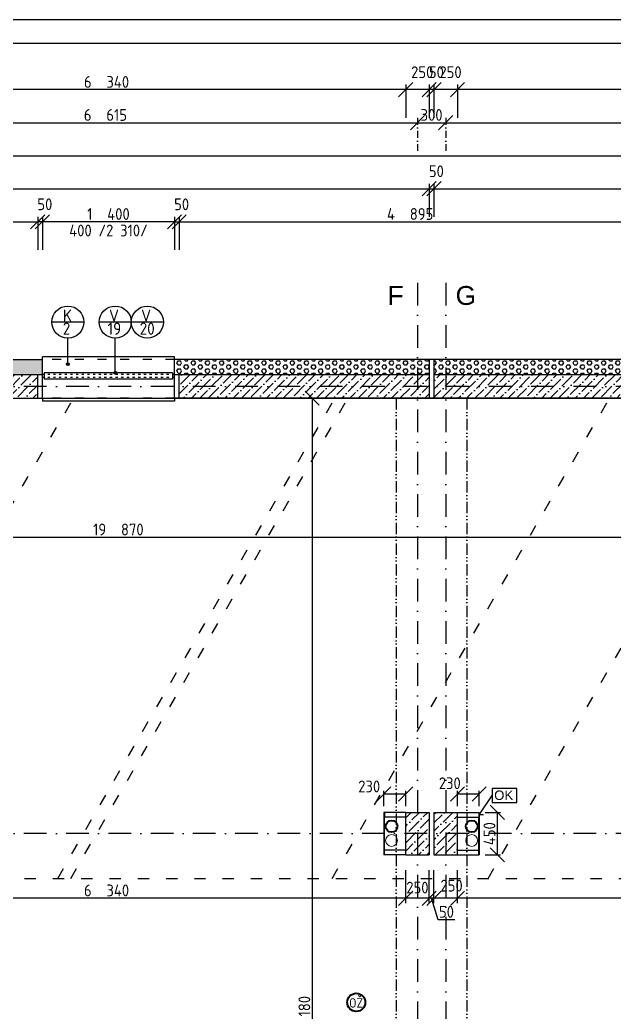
# Model space of a CAD drawing. Extents: x 4511820 to 5180432, y -1526536 to -944957.
# Drawn here: x 5118423 to 5124722, y -1379315 to -1368798 of the extents above; entities that cross this region are included whole.
import ezdxf

# ---------------------------------------------------------------- set-up
doc = ezdxf.new("R2010")
doc.units = 0
doc.header["$MEASUREMENT"] = 0
for name, pattern in [('ACAD_ISO03W100', [30, 12, -18]), ('ACAD_ISO12W100', [22, 12, -3, 0.5, -3, 0.5, -3]), ('BODKOCIARKOVANA_3', [5.6, 3, -1.3, 0, -1.3])]:
    doc.linetypes.add(name, pattern=pattern)
doc.layers.get('0').update_dxf_attribs({"linetype": 'CONTINUOUS'})
doc.layers.get('Defpoints').update_dxf_attribs({"color": 61, "linetype": 'CONTINUOUS'})
for name, color, linetype in [('KÓTY', 4, 'CONTINUOUS'), ('MÚRY', 1, 'CONTINUOUS'), ('OKNÁ', 143, 'CONTINUOUS'), ('osi', 253, 'CONTINUOUS'), ('Plochy', 41, 'CONTINUOUS'), ('POZEMOK', 7, 'CONTINUOUS'), ('TENKÁ', 7, 'CONTINUOUS'), ('ŠRAFY', 82, 'CONTINUOUS')]:
    doc.layers.add(name, color=color, linetype=linetype)
doc.layers.add('zz-kanal-daždová', color=136, linetype='CONTINUOUS', lineweight=40)
doc.layers.add('zz-kanal-splaskova', color=37, linetype='CONTINUOUS', lineweight=18)
doc.styles.add('ARIAL', font='arial.ttf')
doc.styles.add('styl1', font='arial.ttf')
doc.styles.add('STYLE1', font='isocp.shx')
doc.dimstyles.new('STANDARD-50', dxfattribs={"dimtxt": 125, "dimasz": 150, "dimexe": 10, "dimexo": 200, "dimgap": 20, "dimtad": 1, "dimdsep": 46, "dimlunit": 6, "dimtxsty": 'STYLE1', "dimblk1": 'OBLIQUE', "dimblk2": 'OBLIQUE', "dimsah": 1, "dimcen": 2.5, "dimse1": 1, "dimse2": 1, "dimadec": 0, "dimazin": 0, "dimtfac": 1, "dimtmove": 1, "dimatfit": 3, "dimldrblk": 'OBLIQUE', "dimfxl": 1, "dimtolj": 1, "dimtzin": 0, "dimarcsym": 0})
pattern_1 = [(45, (584112, 0), (33.1456304, 121.533978), [156.25, -31.25, 0, -31.25])]
pattern_2 = [(0, (9e-09, -175781), (0, 43.3012702), [25, -50]), (120, (9e-09, -175781), (-37.5, -21.6506351), [25, -50]), (60, (25, -175781), (-37.5, 21.6506351), [25, -50])]

# ---------------------------------------------------------------- blocks, each defined once
blk = doc.blocks.new('_OBLIQUE')
at = {"color": 0, "linetype": 'ByBlock'}
blk.add_line((-0.5, -0.5), (0.5, 0.5), dxfattribs=at)
blk = doc.blocks.new('*D13288')
at = {"layer": 'Defpoints', "color": 0}
for p in [(5156282, -1370238), (5095932, -1372208), (5156282, -1372208)]:
    blk.add_point(p, dxfattribs=at)
at = {"layer": 'KÓTY', "color": 0, "lineweight": -2}
blk.add_line((5095932, -1370238), (5156282, -1370238), dxfattribs=at)
at = {"layer": 'KÓTY', "color": 0, "linetype": 'ByBlock', "lineweight": -2, "xscale": 150, "yscale": 150, "zscale": 150, "rotation": 180}
blk.add_blockref('_OBLIQUE', (5095932, -1370238), dxfattribs=at)
at = {"layer": 'KÓTY', "color": 0, "linetype": 'ByBlock', "lineweight": -2, "xscale": 150, "yscale": 150, "zscale": 150}
blk.add_blockref('_OBLIQUE', (5156282, -1370238), dxfattribs=at)
at = {"layer": 'KÓTY', "color": 0, "insert": (5126107, -1370156), "char_height": 125, "attachment_point": 5, "style": 'STYLE1'}
blk.add_mtext('\\A1;60ﾠ350', dxfattribs=at)
blk = doc.blocks.new('*D13293')
at = {"layer": 'Defpoints', "color": 0}
for p in [(5122637, -1369888), (5116022, -1372208), (5122637, -1372208)]:
    blk.add_point(p, dxfattribs=at)
at = {"layer": 'KÓTY', "color": 0, "lineweight": -2}
blk.add_line((5116022, -1369888), (5122637, -1369888), dxfattribs=at)
at = {"layer": 'KÓTY', "color": 0, "linetype": 'ByBlock', "lineweight": -2, "xscale": 150, "yscale": 150, "zscale": 150, "rotation": 180}
blk.add_blockref('_OBLIQUE', (5116022, -1369888), dxfattribs=at)
at = {"layer": 'KÓTY', "color": 0, "linetype": 'ByBlock', "lineweight": -2, "xscale": 150, "yscale": 150, "zscale": 150}
blk.add_blockref('_OBLIQUE', (5122637, -1369888), dxfattribs=at)
at = {"layer": 'KÓTY', "color": 0, "insert": (5119330, -1369806), "char_height": 125, "attachment_point": 5, "style": 'STYLE1'}
blk.add_mtext('\\A1;6ﾠ615', dxfattribs=at)
blk = doc.blocks.new('*D13294')
at = {"layer": 'Defpoints', "color": 0}
for p in [(5122937, -1369888), (5122637, -1372208), (5122937, -1372208)]:
    blk.add_point(p, dxfattribs=at)
at = {"layer": 'KÓTY', "color": 0, "lineweight": -2}
blk.add_line((5122637, -1369888), (5122937, -1369888), dxfattribs=at)
at = {"layer": 'KÓTY', "color": 0, "linetype": 'ByBlock', "lineweight": -2, "xscale": 150, "yscale": 150, "zscale": 150, "rotation": 180}
blk.add_blockref('_OBLIQUE', (5122637, -1369888), dxfattribs=at)
at = {"layer": 'KÓTY', "color": 0, "linetype": 'ByBlock', "lineweight": -2, "xscale": 150, "yscale": 150, "zscale": 150}
blk.add_blockref('_OBLIQUE', (5122937, -1369888), dxfattribs=at)
at = {"layer": 'KÓTY', "color": 0, "insert": (5122787, -1369806), "char_height": 125, "attachment_point": 5, "style": 'STYLE1'}
blk.add_mtext('\\A1;300', dxfattribs=at)
blk = doc.blocks.new('*D13295')
at = {"layer": 'Defpoints', "color": 0}
for p in [(5129552, -1369888), (5122937, -1372208), (5129552, -1372333)]:
    blk.add_point(p, dxfattribs=at)
at = {"layer": 'KÓTY', "color": 0, "lineweight": -2}
blk.add_line((5122937, -1369888), (5129552, -1369888), dxfattribs=at)
at = {"layer": 'KÓTY', "color": 0, "linetype": 'ByBlock', "lineweight": -2, "xscale": 150, "yscale": 150, "zscale": 150, "rotation": 180}
blk.add_blockref('_OBLIQUE', (5122937, -1369888), dxfattribs=at)
at = {"layer": 'KÓTY', "color": 0, "linetype": 'ByBlock', "lineweight": -2, "xscale": 150, "yscale": 150, "zscale": 150}
blk.add_blockref('_OBLIQUE', (5129552, -1369888), dxfattribs=at)
at = {"layer": 'KÓTY', "color": 0, "insert": (5126245, -1369806), "char_height": 125, "attachment_point": 5, "style": 'STYLE1'}
blk.add_mtext('\\A1;6ﾠ615', dxfattribs=at)
blk = doc.blocks.new('*D13303')
at = {"layer": 'Defpoints', "color": 0}
for p in [(5156282, -1370588), (5122812, -1372048), (5156282, -1372208)]:
    blk.add_point(p, dxfattribs=at)
at = {"layer": 'KÓTY', "color": 0, "lineweight": -2}
blk.add_line((5122812, -1370588), (5156282, -1370588), dxfattribs=at)
at = {"layer": 'KÓTY', "color": 0, "linetype": 'ByBlock', "lineweight": -2, "xscale": 150, "yscale": 150, "zscale": 150, "rotation": 180}
blk.add_blockref('_OBLIQUE', (5122812, -1370588), dxfattribs=at)
at = {"layer": 'KÓTY', "color": 0, "linetype": 'ByBlock', "lineweight": -2, "xscale": 150, "yscale": 150, "zscale": 150}
blk.add_blockref('_OBLIQUE', (5156282, -1370588), dxfattribs=at)
at = {"layer": 'KÓTY', "color": 0, "insert": (5139547, -1370506), "char_height": 125, "attachment_point": 5, "style": 'STYLE1'}
blk.add_mtext('\\A1;33ﾠ470', dxfattribs=at)
blk = doc.blocks.new('*D13304')
at = {"layer": 'Defpoints', "color": 0}
for p in [(5122812, -1370588), (5122762, -1372048), (5122812, -1372048)]:
    blk.add_point(p, dxfattribs=at)
at = {"layer": 'KÓTY', "color": 0, "lineweight": -2}
blk.add_line((5122762, -1370588), (5122812, -1370588), dxfattribs=at)
at = {"layer": 'KÓTY', "color": 0, "linetype": 'ByBlock', "lineweight": -2, "xscale": 150, "yscale": 150, "zscale": 150, "rotation": 180}
blk.add_blockref('_OBLIQUE', (5122762, -1370588), dxfattribs=at)
at = {"layer": 'KÓTY', "color": 0, "linetype": 'ByBlock', "lineweight": -2, "xscale": 150, "yscale": 150, "zscale": 150}
blk.add_blockref('_OBLIQUE', (5122812, -1370588), dxfattribs=at)
at = {"layer": 'KÓTY', "color": 0, "insert": (5122838, -1370403), "char_height": 125, "attachment_point": 5, "style": 'STYLE1'}
blk.add_mtext('\\A1;50', dxfattribs=at)
blk = doc.blocks.new('*D13314')
at = {"layer": 'Defpoints', "color": 0}
for p in [(5123062, -1369538), (5123062, -1372588), (5129402, -1372588)]:
    blk.add_point(p, dxfattribs=at)
at = {"layer": 'KÓTY', "color": 0, "lineweight": -2}
blk.add_line((5129402, -1369538), (5123062, -1369538), dxfattribs=at)
at = {"layer": 'KÓTY', "color": 0, "linetype": 'ByBlock', "lineweight": -2, "xscale": 150, "yscale": 150, "zscale": 150, "rotation": 180}
blk.add_blockref('_OBLIQUE', (5123062, -1369538), dxfattribs=at)
at = {"layer": 'KÓTY', "color": 0, "linetype": 'ByBlock', "lineweight": -2, "xscale": 150, "yscale": 150, "zscale": 150}
blk.add_blockref('_OBLIQUE', (5129402, -1369538), dxfattribs=at)
at = {"layer": 'KÓTY', "color": 0, "insert": (5126232, -1369456), "char_height": 125, "attachment_point": 5, "style": 'STYLE1'}
blk.add_mtext('\\A1;6ﾠ340', dxfattribs=at)
blk = doc.blocks.new('*D13315')
at = {"layer": 'Defpoints', "color": 0}
for p in [(5122812, -1369538), (5122812, -1372588), (5123062, -1372588)]:
    blk.add_point(p, dxfattribs=at)
at = {"layer": 'KÓTY', "color": 0, "lineweight": -2}
blk.add_line((5123062, -1369538), (5122812, -1369538), dxfattribs=at)
at = {"layer": 'KÓTY', "color": 0, "linetype": 'ByBlock', "lineweight": -2, "xscale": 150, "yscale": 150, "zscale": 150, "rotation": 180}
blk.add_blockref('_OBLIQUE', (5122812, -1369538), dxfattribs=at)
at = {"layer": 'KÓTY', "color": 0, "linetype": 'ByBlock', "lineweight": -2, "xscale": 150, "yscale": 150, "zscale": 150}
blk.add_blockref('_OBLIQUE', (5123062, -1369538), dxfattribs=at)
at = {"layer": 'KÓTY', "color": 0, "insert": (5122988, -1369353), "char_height": 125, "attachment_point": 5, "style": 'STYLE1'}
blk.add_mtext('\\A1;250', dxfattribs=at)
blk = doc.blocks.new('*D13316')
at = {"layer": 'Defpoints', "color": 0}
for p in [(5122762, -1369538), (5122762, -1372588), (5122812, -1372588)]:
    blk.add_point(p, dxfattribs=at)
at = {"layer": 'KÓTY', "color": 0, "lineweight": -2}
blk.add_line((5122812, -1369538), (5122762, -1369538), dxfattribs=at)
at = {"layer": 'KÓTY', "color": 0, "linetype": 'ByBlock', "lineweight": -2, "xscale": 150, "yscale": 150, "zscale": 150, "rotation": 180}
blk.add_blockref('_OBLIQUE', (5122762, -1369538), dxfattribs=at)
at = {"layer": 'KÓTY', "color": 0, "linetype": 'ByBlock', "lineweight": -2, "xscale": 150, "yscale": 150, "zscale": 150}
blk.add_blockref('_OBLIQUE', (5122812, -1369538), dxfattribs=at)
at = {"layer": 'KÓTY', "color": 0, "insert": (5122838, -1369353), "char_height": 125, "attachment_point": 5, "style": 'STYLE1'}
blk.add_mtext('\\A1;50', dxfattribs=at)
blk = doc.blocks.new('*D13317')
at = {"layer": 'Defpoints', "color": 0}
for p in [(5122512, -1369538), (5122512, -1372588), (5122762, -1372588)]:
    blk.add_point(p, dxfattribs=at)
at = {"layer": 'KÓTY', "color": 0, "lineweight": -2}
blk.add_line((5122762, -1369538), (5122512, -1369538), dxfattribs=at)
at = {"layer": 'KÓTY', "color": 0, "linetype": 'ByBlock', "lineweight": -2, "xscale": 150, "yscale": 150, "zscale": 150, "rotation": 180}
blk.add_blockref('_OBLIQUE', (5122512, -1369538), dxfattribs=at)
at = {"layer": 'KÓTY', "color": 0, "linetype": 'ByBlock', "lineweight": -2, "xscale": 150, "yscale": 150, "zscale": 150}
blk.add_blockref('_OBLIQUE', (5122762, -1369538), dxfattribs=at)
at = {"layer": 'KÓTY', "color": 0, "insert": (5122688, -1369353), "char_height": 125, "attachment_point": 5, "style": 'STYLE1'}
blk.add_mtext('\\A1;250', dxfattribs=at)
blk = doc.blocks.new('*D13318')
at = {"layer": 'Defpoints', "color": 0}
for p in [(5116172, -1369538), (5116172, -1372588), (5122512, -1372588)]:
    blk.add_point(p, dxfattribs=at)
at = {"layer": 'KÓTY', "color": 0, "lineweight": -2}
blk.add_line((5122512, -1369538), (5116172, -1369538), dxfattribs=at)
at = {"layer": 'KÓTY', "color": 0, "linetype": 'ByBlock', "lineweight": -2, "xscale": 150, "yscale": 150, "zscale": 150, "rotation": 180}
blk.add_blockref('_OBLIQUE', (5116172, -1369538), dxfattribs=at)
at = {"layer": 'KÓTY', "color": 0, "linetype": 'ByBlock', "lineweight": -2, "xscale": 150, "yscale": 150, "zscale": 150}
blk.add_blockref('_OBLIQUE', (5122512, -1369538), dxfattribs=at)
at = {"layer": 'KÓTY', "color": 0, "insert": (5119342, -1369456), "char_height": 125, "attachment_point": 5, "style": 'STYLE1'}
blk.add_mtext('\\A1;6ﾠ340', dxfattribs=at)
blk = doc.blocks.new('*D13338')
at = {"layer": 'Defpoints', "color": 0}
for p in [(5118662, -1370938), (5118662, -1372558), (5120062, -1372558)]:
    blk.add_point(p, dxfattribs=at)
at = {"layer": 'KÓTY', "color": 0, "lineweight": -2}
blk.add_line((5120062, -1370938), (5118662, -1370938), dxfattribs=at)
at = {"layer": 'KÓTY', "color": 0, "linetype": 'ByBlock', "lineweight": -2, "xscale": 150, "yscale": 150, "zscale": 150, "rotation": 180}
blk.add_blockref('_OBLIQUE', (5118662, -1370938), dxfattribs=at)
at = {"layer": 'KÓTY', "color": 0, "linetype": 'ByBlock', "lineweight": -2, "xscale": 150, "yscale": 150, "zscale": 150}
blk.add_blockref('_OBLIQUE', (5120062, -1370938), dxfattribs=at)
at = {"layer": 'KÓTY', "color": 0, "insert": (5119362, -1370856), "char_height": 125, "attachment_point": 5, "style": 'STYLE1'}
blk.add_mtext('\\A1;1ﾠ400', dxfattribs=at)
blk = doc.blocks.new('*D13339')
at = {"layer": 'Defpoints', "color": 0}
for p in [(5120112, -1370938), (5120062, -1372558), (5120112, -1372558)]:
    blk.add_point(p, dxfattribs=at)
at = {"layer": 'KÓTY', "color": 0, "lineweight": -2}
blk.add_line((5120062, -1370938), (5120112, -1370938), dxfattribs=at)
at = {"layer": 'KÓTY', "color": 0, "linetype": 'ByBlock', "lineweight": -2, "xscale": 150, "yscale": 150, "zscale": 150, "rotation": 180}
blk.add_blockref('_OBLIQUE', (5120062, -1370938), dxfattribs=at)
at = {"layer": 'KÓTY', "color": 0, "linetype": 'ByBlock', "lineweight": -2, "xscale": 150, "yscale": 150, "zscale": 150}
blk.add_blockref('_OBLIQUE', (5120112, -1370938), dxfattribs=at)
at = {"layer": 'KÓTY', "color": 0, "insert": (5120138, -1370753), "char_height": 125, "attachment_point": 5, "style": 'STYLE1'}
blk.add_mtext('\\A1;50', dxfattribs=at)
blk = doc.blocks.new('*D13340')
at = {"layer": 'Defpoints', "color": 0}
for p in [(5118612, -1370938), (5118612, -1372558), (5118662, -1372558)]:
    blk.add_point(p, dxfattribs=at)
at = {"layer": 'KÓTY', "color": 0, "lineweight": -2}
blk.add_line((5118662, -1370938), (5118612, -1370938), dxfattribs=at)
at = {"layer": 'KÓTY', "color": 0, "linetype": 'ByBlock', "lineweight": -2, "xscale": 150, "yscale": 150, "zscale": 150, "rotation": 180}
blk.add_blockref('_OBLIQUE', (5118612, -1370938), dxfattribs=at)
at = {"layer": 'KÓTY', "color": 0, "linetype": 'ByBlock', "lineweight": -2, "xscale": 150, "yscale": 150, "zscale": 150}
blk.add_blockref('_OBLIQUE', (5118662, -1370938), dxfattribs=at)
at = {"layer": 'KÓTY', "color": 0, "insert": (5118688, -1370753), "char_height": 125, "attachment_point": 5, "style": 'STYLE1'}
blk.add_mtext('\\A1;50', dxfattribs=at)
blk = doc.blocks.new('*D13351')
at = {"layer": 'Defpoints', "color": 0}
for p in [(5125007, -1370938), (5120112, -1372558), (5125007, -1372558)]:
    blk.add_point(p, dxfattribs=at)
at = {"layer": 'KÓTY', "color": 0, "lineweight": -2}
blk.add_line((5120112, -1370938), (5125007, -1370938), dxfattribs=at)
at = {"layer": 'KÓTY', "color": 0, "linetype": 'ByBlock', "lineweight": -2, "xscale": 150, "yscale": 150, "zscale": 150, "rotation": 180}
blk.add_blockref('_OBLIQUE', (5120112, -1370938), dxfattribs=at)
at = {"layer": 'KÓTY', "color": 0, "linetype": 'ByBlock', "lineweight": -2, "xscale": 150, "yscale": 150, "zscale": 150}
blk.add_blockref('_OBLIQUE', (5125007, -1370938), dxfattribs=at)
at = {"layer": 'KÓTY', "color": 0, "insert": (5122560, -1370856), "char_height": 125, "attachment_point": 5, "style": 'STYLE1'}
blk.add_mtext('\\A1;4ﾠ895', dxfattribs=at)
blk = doc.blocks.new('*D13352')
at = {"layer": 'Defpoints', "color": 0}
for p in [(5118612, -1370938), (5113612, -1372558), (5118612, -1372558)]:
    blk.add_point(p, dxfattribs=at)
at = {"layer": 'KÓTY', "color": 0, "lineweight": -2}
blk.add_line((5113612, -1370938), (5118612, -1370938), dxfattribs=at)
at = {"layer": 'KÓTY', "color": 0, "linetype": 'ByBlock', "lineweight": -2, "xscale": 150, "yscale": 150, "zscale": 150, "rotation": 180}
blk.add_blockref('_OBLIQUE', (5113612, -1370938), dxfattribs=at)
at = {"layer": 'KÓTY', "color": 0, "linetype": 'ByBlock', "lineweight": -2, "xscale": 150, "yscale": 150, "zscale": 150}
blk.add_blockref('_OBLIQUE', (5118612, -1370938), dxfattribs=at)
at = {"layer": 'KÓTY', "color": 0, "insert": (5116112, -1370856), "char_height": 125, "attachment_point": 5, "style": 'STYLE1'}
blk.add_mtext('\\A1;5ﾠ000', dxfattribs=at)
blk = doc.blocks.new('*D13361')
at = {"layer": 'Defpoints', "color": 0}
for p in [(5122762, -1370588), (5122762, -1372398), (5095932, -1372558)]:
    blk.add_point(p, dxfattribs=at)
at = {"layer": 'KÓTY', "color": 0, "lineweight": -2}
blk.add_line((5095932, -1370588), (5122762, -1370588), dxfattribs=at)
at = {"layer": 'KÓTY', "color": 0, "linetype": 'ByBlock', "lineweight": -2, "xscale": 150, "yscale": 150, "zscale": 150, "rotation": 180}
blk.add_blockref('_OBLIQUE', (5095932, -1370588), dxfattribs=at)
at = {"layer": 'KÓTY', "color": 0, "linetype": 'ByBlock', "lineweight": -2, "xscale": 150, "yscale": 150, "zscale": 150}
blk.add_blockref('_OBLIQUE', (5122762, -1370588), dxfattribs=at)
at = {"layer": 'KÓTY', "color": 0, "insert": (5109347, -1370506), "char_height": 125, "attachment_point": 5, "style": 'STYLE1'}
blk.add_mtext('\\A1;26ﾠ830', dxfattribs=at)
blk = doc.blocks.new('*D21359')
at = {"layer": 'Defpoints', "color": 0}
for p in [(5123062, -1377648), (5129402, -1377648), (5123062, -1378108)]:
    blk.add_point(p, dxfattribs=at)
at = {"layer": 'KÓTY', "color": 0, "lineweight": -2}
blk.add_line((5129402, -1378108), (5123062, -1378108), dxfattribs=at)
at = {"layer": 'KÓTY', "color": 0, "linetype": 'ByBlock', "lineweight": -2, "xscale": 150, "yscale": 150, "zscale": 150, "rotation": 180}
blk.add_blockref('_OBLIQUE', (5123062, -1378108), dxfattribs=at)
at = {"layer": 'KÓTY', "color": 0, "linetype": 'ByBlock', "lineweight": -2, "xscale": 150, "yscale": 150, "zscale": 150}
blk.add_blockref('_OBLIQUE', (5129402, -1378108), dxfattribs=at)
at = {"layer": 'KÓTY', "color": 0, "insert": (5126232, -1378025), "char_height": 125, "attachment_point": 5, "style": 'STYLE1'}
blk.add_mtext('\\A1;6ﾠ340', dxfattribs=at)
blk = doc.blocks.new('*D21360')
at = {"layer": 'Defpoints', "color": 0}
for p in [(5122812, -1377648), (5123062, -1377648), (5122812, -1378108)]:
    blk.add_point(p, dxfattribs=at)
at = {"layer": 'KÓTY', "color": 0, "lineweight": -2}
blk.add_line((5123062, -1378108), (5122812, -1378108), dxfattribs=at)
at = {"layer": 'KÓTY', "color": 0, "linetype": 'ByBlock', "lineweight": -2, "xscale": 150, "yscale": 150, "zscale": 150, "rotation": 180}
blk.add_blockref('_OBLIQUE', (5122812, -1378108), dxfattribs=at)
at = {"layer": 'KÓTY', "color": 0, "linetype": 'ByBlock', "lineweight": -2, "xscale": 150, "yscale": 150, "zscale": 150}
blk.add_blockref('_OBLIQUE', (5123062, -1378108), dxfattribs=at)
at = {"layer": 'KÓTY', "color": 0, "insert": (5122999, -1377974), "char_height": 125, "attachment_point": 5, "style": 'STYLE1'}
blk.add_mtext('\\A1;250', dxfattribs=at)
blk = doc.blocks.new('*D21361')
at = {"layer": 'Defpoints', "color": 0}
for p in [(5122762, -1377648), (5122812, -1377648), (5122762, -1378108)]:
    blk.add_point(p, dxfattribs=at)
at = {"layer": 'KÓTY', "color": 0, "lineweight": -2}
for p, q in [((5122812, -1378108), (5122762, -1378108)), ((5122856, -1378335), (5122787, -1378108)), ((5123033, -1378335), (5122856, -1378335))]:
    blk.add_line(p, q, dxfattribs=at)
at = {"layer": 'KÓTY', "color": 0, "linetype": 'ByBlock', "lineweight": -2, "xscale": 150, "yscale": 150, "zscale": 150, "rotation": 180}
blk.add_blockref('_OBLIQUE', (5122762, -1378108), dxfattribs=at)
at = {"layer": 'KÓTY', "color": 0, "linetype": 'ByBlock', "lineweight": -2, "xscale": 150, "yscale": 150, "zscale": 150}
blk.add_blockref('_OBLIQUE', (5122812, -1378108), dxfattribs=at)
at = {"layer": 'KÓTY', "color": 0, "insert": (5122945, -1378252), "char_height": 125, "attachment_point": 5, "style": 'STYLE1'}
blk.add_mtext('\\A1;50', dxfattribs=at)
blk = doc.blocks.new('*D21362')
at = {"layer": 'Defpoints', "color": 0}
for p in [(5122512, -1377648), (5122762, -1377648), (5122512, -1378108)]:
    blk.add_point(p, dxfattribs=at)
at = {"layer": 'KÓTY', "color": 0, "lineweight": -2}
blk.add_line((5122762, -1378108), (5122512, -1378108), dxfattribs=at)
at = {"layer": 'KÓTY', "color": 0, "linetype": 'ByBlock', "lineweight": -2, "xscale": 150, "yscale": 150, "zscale": 150, "rotation": 180}
blk.add_blockref('_OBLIQUE', (5122512, -1378108), dxfattribs=at)
at = {"layer": 'KÓTY', "color": 0, "linetype": 'ByBlock', "lineweight": -2, "xscale": 150, "yscale": 150, "zscale": 150}
blk.add_blockref('_OBLIQUE', (5122762, -1378108), dxfattribs=at)
at = {"layer": 'KÓTY', "color": 0, "insert": (5122637, -1377995), "char_height": 125, "attachment_point": 5, "style": 'STYLE1'}
blk.add_mtext('\\A1;250', dxfattribs=at)
blk = doc.blocks.new('*D21363')
at = {"layer": 'Defpoints', "color": 0}
for p in [(5116172, -1377648), (5122512, -1377648), (5116172, -1378108)]:
    blk.add_point(p, dxfattribs=at)
at = {"layer": 'KÓTY', "color": 0, "lineweight": -2}
blk.add_line((5122512, -1378108), (5116172, -1378108), dxfattribs=at)
at = {"layer": 'KÓTY', "color": 0, "linetype": 'ByBlock', "lineweight": -2, "xscale": 150, "yscale": 150, "zscale": 150, "rotation": 180}
blk.add_blockref('_OBLIQUE', (5116172, -1378108), dxfattribs=at)
at = {"layer": 'KÓTY', "color": 0, "linetype": 'ByBlock', "lineweight": -2, "xscale": 150, "yscale": 150, "zscale": 150}
blk.add_blockref('_OBLIQUE', (5122512, -1378108), dxfattribs=at)
at = {"layer": 'KÓTY', "color": 0, "insert": (5119342, -1378025), "char_height": 125, "attachment_point": 5, "style": 'STYLE1'}
blk.add_mtext('\\A1;6ﾠ340', dxfattribs=at)
blk = doc.blocks.new('*D21421')
at = {"layer": 'Defpoints', "color": 0}
for p in [(5109532, -1374283), (5109532, -1374283), (5129402, -1374283)]:
    blk.add_point(p, dxfattribs=at)
at = {"layer": 'KÓTY', "color": 0, "lineweight": -2}
blk.add_line((5129402, -1374283), (5109532, -1374283), dxfattribs=at)
at = {"layer": 'KÓTY', "color": 0, "linetype": 'ByBlock', "lineweight": -2, "xscale": 150, "yscale": 150, "zscale": 150, "rotation": 180}
blk.add_blockref('_OBLIQUE', (5109532, -1374283), dxfattribs=at)
at = {"layer": 'KÓTY', "color": 0, "linetype": 'ByBlock', "lineweight": -2, "xscale": 150, "yscale": 150, "zscale": 150}
blk.add_blockref('_OBLIQUE', (5129402, -1374283), dxfattribs=at)
at = {"layer": 'KÓTY', "color": 0, "insert": (5119467, -1374200), "char_height": 125, "attachment_point": 5, "style": 'STYLE1'}
blk.add_mtext('\\A1;19ﾠ870', dxfattribs=at)
blk = doc.blocks.new('*D33759')
at = {"layer": 'Defpoints', "color": 0}
for p in [(5122412, -1372808), (5121522, -1385988), (5122412, -1385988)]:
    blk.add_point(p, dxfattribs=at)
at = {"layer": 'KÓTY', "color": 0, "lineweight": -2}
blk.add_line((5121522, -1372808), (5121522, -1385988), dxfattribs=at)
at = {"layer": 'KÓTY', "color": 0, "linetype": 'ByBlock', "lineweight": -2, "xscale": 150, "yscale": 150, "zscale": 150}
for p, rotation in [((5121522, -1372808), 90), ((5121522, -1385988), 270)]:
    blk.add_blockref('_OBLIQUE', p, dxfattribs=dict(at, rotation=rotation))
at = {"layer": 'KÓTY', "color": 0, "insert": (5121439, -1379398), "char_height": 125, "attachment_point": 5, "rotation": 90, "style": 'STYLE1'}
blk.add_mtext('\\A1;13ﾠ180', dxfattribs=at)
blk = doc.blocks.new('*D55269')
at = {"layer": 'Defpoints', "color": 0}
for p in [(5123292, -1377003), (5123062, -1377198), (5123292, -1377198)]:
    blk.add_point(p, dxfattribs=at)
at = {"layer": 'KÓTY', "color": 0, "lineweight": -2}
blk.add_line((5123062, -1377003), (5123292, -1377003), dxfattribs=at)
at = {"layer": 'KÓTY', "color": 0, "linetype": 'ByBlock', "lineweight": -2, "xscale": 150, "yscale": 150, "zscale": 150, "rotation": 180}
blk.add_blockref('_OBLIQUE', (5123062, -1377003), dxfattribs=at)
at = {"layer": 'KÓTY', "color": 0, "linetype": 'ByBlock', "lineweight": -2, "xscale": 150, "yscale": 150, "zscale": 150}
blk.add_blockref('_OBLIQUE', (5123292, -1377003), dxfattribs=at)
at = {"layer": 'KÓTY', "color": 0, "insert": (5122980, -1376889), "char_height": 125, "attachment_point": 5, "style": 'STYLE1'}
blk.add_mtext('\\A1;230', dxfattribs=at)
blk = doc.blocks.new('*D55270')
at = {"layer": 'Defpoints', "color": 0}
for p in [(5123292, -1377198), (5123292, -1377648), (5123484, -1377648)]:
    blk.add_point(p, dxfattribs=at)
at = {"layer": 'KÓTY', "color": 0, "lineweight": -2}
blk.add_line((5123484, -1377198), (5123484, -1377648), dxfattribs=at)
at = {"layer": 'KÓTY', "color": 0, "linetype": 'ByBlock', "lineweight": -2, "xscale": 150, "yscale": 150, "zscale": 150}
for p, rotation in [((5123484, -1377198), 90), ((5123484, -1377648), 270)]:
    blk.add_blockref('_OBLIQUE', p, dxfattribs=dict(at, rotation=rotation))
at = {"layer": 'KÓTY', "color": 0, "insert": (5123401, -1377423), "char_height": 125, "attachment_point": 5, "rotation": 90, "style": 'STYLE1'}
blk.add_mtext('\\A1;450', dxfattribs=at)
blk = doc.blocks.new('*D55271')
at = {"layer": 'Defpoints', "color": 0}
for p in [(5122512, -1377003), (5122282, -1377198), (5122512, -1377198)]:
    blk.add_point(p, dxfattribs=at)
at = {"layer": 'KÓTY', "color": 0, "lineweight": -2}
blk.add_line((5122282, -1377003), (5122512, -1377003), dxfattribs=at)
at = {"layer": 'KÓTY', "color": 0, "linetype": 'ByBlock', "lineweight": -2, "xscale": 150, "yscale": 150, "zscale": 150, "rotation": 180}
blk.add_blockref('_OBLIQUE', (5122282, -1377003), dxfattribs=at)
at = {"layer": 'KÓTY', "color": 0, "linetype": 'ByBlock', "lineweight": -2, "xscale": 150, "yscale": 150, "zscale": 150}
blk.add_blockref('_OBLIQUE', (5122512, -1377003), dxfattribs=at)
at = {"layer": 'KÓTY', "color": 0, "insert": (5122126, -1376923), "char_height": 125, "attachment_point": 5, "style": 'STYLE1'}
blk.add_mtext('\\A1;230', dxfattribs=at)

msp = doc.modelspace()

# ---------------------------------------------------------------- hatches: boundary and pattern name
at = {"layer": 'TENKÁ'}
h = msp.add_hatch(color=256, dxfattribs=at)
h.dxf.hatch_style = 1
h.paths.add_polyline_path([(5118931.266, -1372433.222, 2.414213562), (5118946.266, -1372448.222, 0.414213562)])
h = msp.add_hatch(color=256, dxfattribs=at)
h.dxf.hatch_style = 1
h.paths.add_polyline_path([(5119434.499, -1372523.048, 2.414213562), (5119449.499, -1372538.048, 0.414213562)])
h = msp.add_hatch(color=256, dxfattribs=at)
h.dxf.hatch_style = 1
h.paths.add_polyline_path([(5122282.5, -1377248.048), (5122287.5, -1377248.048), (5122287.5, -1377203.048), (5122332.5, -1377203.048), (5122332.5, -1377198.048), (5122282.5, -1377198.048)])
h = msp.add_hatch(color=256, dxfattribs=at)
h.dxf.hatch_style = 1
h.paths.add_polyline_path([(5123292.5, -1377248.048), (5123287.5, -1377248.048), (5123287.5, -1377203.048), (5123242.5, -1377203.048), (5123242.5, -1377198.048), (5123292.5, -1377198.048)])
h = msp.add_hatch(color=256, dxfattribs=at)
h.dxf.hatch_style = 1
h.paths.add_polyline_path([(5122282.5, -1377598.048), (5122287.5, -1377598.048), (5122287.5, -1377643.048), (5122332.5, -1377643.048), (5122332.5, -1377648.048), (5122282.5, -1377648.048)])
h = msp.add_hatch(color=256, dxfattribs=at)
h.dxf.hatch_style = 1
h.paths.add_polyline_path([(5123292.5, -1377598.048), (5123287.5, -1377598.048), (5123287.5, -1377643.048), (5123242.5, -1377643.048), (5123242.5, -1377648.048), (5123292.5, -1377648.048)])
at = {"layer": 'ŠRAFY'}
h = msp.add_hatch(dxfattribs=at)
h.set_pattern_fill('HEX', color=256, scale=200)
h.set_pattern_definition(pattern_2)
h.paths.add_polyline_path([(5114316.625, -1372521.624), (5114290.75, -1372521.624), (5114290.75, -1372398.048), (5113562.5, -1372398.048), (5113562.5, -1372518.048), (5113562.5, -1372558.048), (5113612.5, -1372558.048), (5118612.5, -1372558.048), (5118662.5, -1372558.048), (5118662.5, -1372518.048), (5118662.5, -1372398.048), (5114316.625, -1372398.048)])
h = msp.add_hatch(dxfattribs=at)
h.set_pattern_fill('HEX', color=256, scale=200)
h.set_pattern_definition(pattern_2)
h.paths.add_polyline_path([(5122762.5, -1372398.048), (5120062.5, -1372398.048), (5120062.5, -1372518.048), (5120062.5, -1372558.048), (5120112.5, -1372558.048), (5122762.5, -1372558.048)])
h = msp.add_hatch(dxfattribs=at)
h.set_pattern_fill('HEX', color=256, scale=200)
h.set_pattern_definition(pattern_2)
h.paths.add_polyline_path([(5125057.5, -1372558.048), (5125057.5, -1372518.048), (5125057.5, -1372398.048), (5122812.5, -1372398.048), (5122812.5, -1372558.048), (5125007.5, -1372558.048)])
h = msp.add_hatch(dxfattribs=at)
h.set_pattern_fill('ANSI36', color=256, scale=500)
h.set_pattern_definition(pattern_1)
h.paths.add_polyline_path([(5118612.5, -1372808.048), (5118612.5, -1372558.048), (5113612.5, -1372558.048), (5113612.5, -1372808.048), (5115797.5, -1372808.048), (5116247.5, -1372808.048), (5116531.373, -1372808.048)])
h = msp.add_hatch(dxfattribs=at)
h.set_pattern_fill('ANSI36', color=256, scale=500)
h.set_pattern_definition(pattern_1)
h.paths.add_polyline_path([(5122762.5, -1372558.048), (5120112.5, -1372558.048), (5120112.5, -1372808.048), (5120742.246, -1372808.048), (5122437.5, -1372808.048), (5122762.5, -1372808.048)])
h = msp.add_hatch(dxfattribs=at)
h.set_pattern_fill('ANSI36', color=256, scale=500)
h.set_pattern_definition(pattern_1)
h.paths.add_polyline_path([(5122812.5, -1372808.048), (5123137.5, -1372808.048), (5123675.185, -1372808.048), (5125007.5, -1372808.048), (5125007.5, -1372558.048), (5122812.5, -1372558.048)])
h = msp.add_hatch(dxfattribs=at)
h.set_pattern_fill('ANSI36', color=256, scale=500)
h.set_pattern_definition(pattern_1)
h.paths.add_polyline_path([(5122762.5, -1377648.048), (5122762.5, -1377198.048), (5122512.5, -1377198.048), (5122512.5, -1377278.048), (5122512.5, -1377568.048), (5122512.5, -1377648.048)])
h = msp.add_hatch(dxfattribs=at)
h.set_pattern_fill('ANSI36', color=256, scale=500)
h.set_pattern_definition(pattern_1)
h.paths.add_polyline_path([(5123062.5, -1377428.048), (5123062.5, -1377348.048), (5123062.5, -1377198.048), (5122812.5, -1377198.048), (5122812.5, -1377648.048), (5123062.5, -1377648.048), (5123062.5, -1377568.048)])

# ---------------------------------------------------------------- linework, layer by layer
at = {"layer": 'KÓTY', "ltscale": 25}
for p, q in [((5122512.5, -1369484.954), (5122512.5, -1369834.954)), ((5122762.5, -1369484.954), (5122762.5, -1369834.954)), ((5122812.5, -1369484.954), (5122812.5, -1369834.954)), ((5123062.5, -1369484.954), (5123062.5, -1369834.954)), ((5122512.5, -1378160.903), (5122512.5, -1377810.903)), ((5122762.5, -1378160.903), (5122762.5, -1377810.903)), ((5122812.5, -1378160.903), (5122812.5, -1377810.903)), ((5123062.5, -1378160.903), (5123062.5, -1377810.903))]:
    msp.add_line(p, q, dxfattribs=at)
at = {"layer": 'KÓTY', "linetype": 'BODKOCIARKOVANA_3', "ltscale": 25}
for p, q in [((5122637.5, -1369834.954), (5122637.5, -1370184.954)), ((5122937.5, -1369834.954), (5122937.5, -1370184.954))]:
    msp.add_line(p, q, dxfattribs=at)
at = {"layer": 'KÓTY', "ltscale": 0.25}
for p, q in [((5122762.5, -1370534.954), (5122762.5, -1370884.954)), ((5122812.5, -1370534.954), (5122812.5, -1370884.954)), ((5118612.5, -1370884.954), (5118612.5, -1371234.954)), ((5118662.5, -1370884.954), (5118662.5, -1371234.954)), ((5120062.5, -1370884.954), (5120062.5, -1371234.954)), ((5120112.5, -1370884.954), (5120112.5, -1371234.954))]:
    msp.add_line(p, q, dxfattribs=at)
at = {"layer": 'KÓTY'}
for p, q in [((5122282.5, -1377132.57), (5122282.5, -1376969.947)), ((5122512.5, -1377132.57), (5122512.5, -1376969.947)), ((5123062.5, -1377132.57), (5123062.5, -1376969.947)), ((5123292.5, -1377132.57), (5123292.5, -1376969.947)), ((5123292.5, -1377223.391), (5123429.796, -1377018.981)), ((5123338.264, -1377223.391), (5123292.5, -1377223.391)), ((5123354.016, -1377198.048), (5123516.639, -1377198.048)), ((5123354.016, -1377648.048), (5123516.639, -1377648.048))]:
    msp.add_line(p, q, dxfattribs=at)
at = {"layer": 'MÚRY'}
for p, q in [((5113562.5, -1372398.048), (5118662.5, -1372398.048)), ((5118662.5, -1372808.048), (5118662.5, -1372398.048)), ((5125057.5, -1372398.048), (5120062.5, -1372398.048)), ((5120062.5, -1372808.048), (5120062.5, -1372398.048)), ((5113562.5, -1372808.048), (5118662.5, -1372808.048)), ((5125057.5, -1372808.048), (5120062.5, -1372808.048)), ((5122512.5, -1377198.048), (5122762.5, -1377198.048)), ((5122512.5, -1377648.048), (5122512.5, -1377198.048)), ((5122762.5, -1377198.048), (5122762.5, -1377648.048)), ((5122812.5, -1377198.048), (5122812.5, -1377648.048)), ((5122812.5, -1377198.048), (5123062.5, -1377198.048)), ((5123062.5, -1377648.048), (5123062.5, -1377198.048)), ((5122512.5, -1377648.048), (5122762.5, -1377648.048)), ((5122812.5, -1377648.048), (5123062.5, -1377648.048))]:
    msp.add_line(p, q, dxfattribs=at)
at = {"layer": 'OKNÁ', "color": 8, "linetype": 'ACAD_ISO03W100', "ltscale": 2}
for p, q in [((5120062.5, -1372558.048), (5118662.5, -1372558.048)), ((5120062.5, -1372588.048), (5118662.5, -1372588.048))]:
    msp.add_line(p, q, dxfattribs=at)
at = {"layer": 'OKNÁ', "color": 8, "ltscale": 2}
for p, q in [((5120042.5, -1372538.048), (5118682.5, -1372538.048)), ((5118682.5, -1372538.048), (5118682.5, -1372608.048)), ((5120042.5, -1372538.048), (5120042.5, -1372608.048)), ((5120042.5, -1372608.048), (5118682.5, -1372608.048))]:
    msp.add_line(p, q, dxfattribs=at)
at = {"layer": 'osi', "linetype": 'BODKOCIARKOVANA_3', "ltscale": 80}
for p, q in [((5122637.5, -1371584.954), (5122637.5, -1401996.195)), ((5122937.5, -1371584.954), (5122937.5, -1401996.195)), ((5157242.5, -1372683.048), (5093572.5, -1372683.048)), ((5157242.5, -1377423.048), (5093572.5, -1377423.048))]:
    msp.add_line(p, q, dxfattribs=at)
at = {"layer": 'Plochy'}
msp.add_lwpolyline([(5145142.5, -1385988.048), (5111462.5, -1385988.048), (5111462.5, -1385740.906), (5109532.5, -1382398.048), (5109532.5, -1381398.048), (5109232.5, -1381398.048), (5109232.5, -1377648.048), (5109532.5, -1377648.048), (5109532.5, -1377198.048), (5109832.5, -1377198.048), (5109832.5, -1376648.048), (5109532.5, -1376648.048), (5109532.5, -1372808.048), (5129252.5, -1372808.048)], dxfattribs=at)
at = {"layer": 'POZEMOK', "linetype": 'ACAD_ISO03W100', "ltscale": 10}
for p, q in [((5116052.735, -1377898.048), (5118991.448, -1372808.048)), ((5118824.016, -1377898.048), (5121762.729, -1372808.048)), ((5118962.58, -1377898.048), (5121901.293, -1372808.048)), ((5121733.862, -1377898.048), (5124672.575, -1372808.048)), ((5123386.235, -1377898.048), (5126324.948, -1372808.048)), ((5110372.5, -1377898.048), (5145863.478, -1377898.048))]:
    msp.add_line(p, q, dxfattribs=at)
at = {"layer": 'TENKÁ', "color": 7}
for p, q in [((5169932, -1368798.143), (5091141, -1368798.143)), ((5169682, -1369048.143), (5091391, -1369048.143))]:
    msp.add_line(p, q, dxfattribs=at)
at = {"layer": 'TENKÁ', "ltscale": 0.25}
for p, q in [((5119101.266, -1372001.319), (5118761.266, -1372001.319)), ((5119604.499, -1372001.319), (5119264.499, -1372001.319)), ((5119944.499, -1372001.319), (5119604.499, -1372001.319)), ((5118931.266, -1372463.222), (5118931.266, -1372171.319)), ((5119434.499, -1372553.048), (5119434.499, -1372171.319)), ((5120062.5, -1372368.048), (5118662.5, -1372368.048)), ((5118662.5, -1372398.048), (5118662.5, -1372368.048)), ((5120062.5, -1372398.048), (5120062.5, -1372368.048)), ((5118662.5, -1372808.048), (5118662.5, -1372838.048)), ((5120062.5, -1372838.048), (5118662.5, -1372838.048)), ((5120062.5, -1372808.048), (5120062.5, -1372838.048))]:
    msp.add_line(p, q, dxfattribs=at)
at = {"layer": 'TENKÁ', "linetype": 'ACAD_ISO03W100', "ltscale": 8}
for p, q in [((5120062.5, -1372398.048), (5118662.5, -1372398.048)), ((5120062.5, -1372808.048), (5118662.5, -1372808.048))]:
    msp.add_line(p, q, dxfattribs=at)
at = {"layer": 'TENKÁ'}
for p, q in [((5122762.5, -1372398.048), (5122762.5, -1372808.048)), ((5122812.5, -1372398.048), (5122812.5, -1372808.048)), ((5113562.5, -1372558.048), (5118662.5, -1372558.048)), ((5118612.5, -1372808.048), (5118612.5, -1372558.048)), ((5120062.5, -1372558.048), (5122762.5, -1372558.048)), ((5120112.5, -1372808.048), (5120112.5, -1372558.048)), ((5122812.5, -1372558.048), (5125057.5, -1372558.048)), ((5122282.5, -1377198.048), (5122282.5, -1377648.048)), ((5122512.5, -1377198.048), (5122282.5, -1377198.048)), ((5122512.5, -1377248.048), (5122282.5, -1377248.048)), ((5122287.5, -1377203.048), (5122287.5, -1377248.048)), ((5122287.5, -1377598.048), (5122287.5, -1377248.048)), ((5123062.5, -1377198.048), (5123292.5, -1377198.048)), ((5123062.5, -1377248.048), (5123292.5, -1377248.048)), ((5123287.5, -1377203.048), (5123287.5, -1377248.048)), ((5123287.5, -1377598.048), (5123287.5, -1377248.048)), ((5123292.5, -1377198.048), (5123292.5, -1377648.048)), ((5122512.5, -1377598.048), (5122282.5, -1377598.048)), ((5122287.5, -1377643.048), (5122287.5, -1377598.048)), ((5123062.5, -1377598.048), (5123292.5, -1377598.048)), ((5123287.5, -1377643.048), (5123287.5, -1377598.048)), ((5122512.5, -1377648.048), (5122282.5, -1377648.048)), ((5123062.5, -1377648.048), (5123292.5, -1377648.048))]:
    msp.add_line(p, q, dxfattribs=at)
at = {"layer": 'TENKÁ', "linetype": 'ACAD_ISO12W100', "ltscale": 10}
for p, q in [((5122412.5, -1372808.048), (5122412.5, -1385988.048)), ((5123162.5, -1372808.048), (5123162.5, -1385988.048))]:
    msp.add_line(p, q, dxfattribs=at)
at = {"layer": 'TENKÁ'}
msp.add_lwpolyline([(5123689.384, -1376945.2), (5123429.796, -1376945.2), (5123429.796, -1377092.763), (5123689.384, -1377092.763)], close=True, dxfattribs=at)
at = {"layer": 'TENKÁ', "ltscale": 0.25}
for centre in [(5118931.266, -1372001.319), (5119434.499, -1372001.319), (5119774.499, -1372001.319)]:
    msp.add_circle(centre, 170, dxfattribs=at)
at = {"layer": 'TENKÁ'}
for centre in [(5118931.266, -1372448.222), (5119434.499, -1372538.048)]:
    msp.add_circle(centre, 15, dxfattribs=at)
at = {"layer": 'zz-kanal-daždová'}
for centre, radius in [((5122362.5, -1377345.548), 62.5), ((5123212.5, -1377345.548), 62.5), ((5121988.404, -1379211.165), 96)]:
    msp.add_circle(centre, radius, dxfattribs=at)
at = {"layer": 'zz-kanal-splaskova'}
for centre in [(5122362.5, -1377495.548), (5123212.5, -1377495.548)]:
    msp.add_circle(centre, 62.5, dxfattribs=at)

# ---------------------------------------------------------------- texts
at = {"layer": 'KÓTY', "insert": (5119362.5, -1371030.814), "char_height": 125, "attachment_point": 5, "style": 'STYLE1'}
msp.add_mtext('\\A1;400 /2 310/', dxfattribs=at)
at = {"layer": 'TENKÁ', "ltscale": 0.25, "style": 'styl1'}
for s, p in [('F', (5122320.054, -1371819.454)), ('G', (5123041.554, -1371819.454))]:
    msp.add_text(s, height=200, dxfattribs=at).set_placement(p)
at = {"layer": 'TENKÁ'}
for s, height, style, p in [('K', 130, 'STYLE1', (5118879.235, -1371997.819)), ('V', 130, 'STYLE1', (5119368.468, -1371997.819)), ('V', 130, 'STYLE1', (5119708.468, -1371997.819)), ('2', 130, 'STYLE1', (5118878.235, -1372136.456)), ('19', 130, 'STYLE1', (5119352.968, -1372136.456)), ('20', 130, 'STYLE1', (5119692.968, -1372136.456)), ('OK', 100, 'ARIAL', (5123450.707, -1377066.092))]:
    msp.add_text(s, height=height, dxfattribs=dict(at, style=style)).set_placement(p)
at = {"layer": 'zz-kanal-daždová', "style": 'STYLE1'}
msp.add_text('OŽ', height=100, dxfattribs=at).set_placement((5121913.776, -1379267.364))

# ---------------------------------------------------------------- dimensions: what is measured, and where the dimension line sits
at = {"layer": 'KÓTY'}
for base, p1, p2, picture, middle in [((5122512.5, -1369538.357), (5122762.5, -1372588.048), (5122512.5, -1372588.048), '*D13317', (5122688.25, -1369353.357)), ((5122762.5, -1369538.357), (5122812.5, -1372588.048), (5122762.5, -1372588.048), '*D13316', (5122838.25, -1369353.357)), ((5122812.5, -1369538.357), (5123062.5, -1372588.048), (5122812.5, -1372588.048), '*D13315', (5122988.25, -1369353.357)), ((5116172.5, -1369538.357), (5122512.5, -1372588.048), (5116172.5, -1372588.048), '*D13318', (5119342.5, -1369455.814)), ((5123062.5, -1369538.357), (5129402.5, -1372588.048), (5123062.5, -1372588.048), '*D13314', (5126232.5, -1369455.814)), ((5122637.5, -1369888.357), (5116022.5, -1372208.048), (5122637.5, -1372208.048), '*D13293', (5119330, -1369805.814)), ((5122937.5, -1369888.357), (5122637.5, -1372208.048), (5122937.5, -1372208.048), '*D13294', (5122787.5, -1369805.857)), ((5129552.5, -1369888.357), (5122937.5, -1372208.048), (5129552.5, -1372333.048), '*D13295', (5126245, -1369805.814)), ((5156282.5, -1370238.357), (5095932.5, -1372208.048), (5156282.5, -1372208.048), '*D13288', (5126107.5, -1370155.814)), ((5122812.5, -1370588.357), (5122762.5, -1372048.048), (5122812.5, -1372048.048), '*D13304', (5122838.25, -1370403.357)), ((5122762.5, -1370588.357), (5095932.5, -1372558.048), (5122762.5, -1372398.048), '*D13361', (5109347.5, -1370505.814)), ((5156282.5, -1370588.357), (5122812.5, -1372048.048), (5156282.5, -1372208.048), '*D13303', (5139547.5, -1370505.814)), ((5118612.5, -1370938.357), (5118662.5, -1372558.048), (5118612.5, -1372558.048), '*D13340', (5118688.25, -1370753.357)), ((5120112.5, -1370938.357), (5120062.5, -1372558.048), (5120112.5, -1372558.048), '*D13339', (5120138.25, -1370753.357)), ((5118612.5, -1370938.357), (5113612.5, -1372558.048), (5118612.5, -1372558.048), '*D13352', (5116112.5, -1370855.814)), ((5118662.5, -1370938.357), (5120062.5, -1372558.048), (5118662.5, -1372558.048), '*D13338', (5119362.5, -1370855.814)), ((5125007.5, -1370938.357), (5120112.5, -1372558.048), (5125007.5, -1372558.048), '*D13351', (5122560, -1370855.814)), ((5109532.5, -1374282.857), (5129402.5, -1374282.857), (5109532.5, -1374282.857), '*D21421', (5119467.5, -1374200.314)), ((5116172.5, -1378107.5), (5122512.5, -1377648.048), (5116172.5, -1377648.048), '*D21363', (5119342.5, -1378024.957)), ((5122762.5, -1378107.5), (5122812.5, -1377648.048), (5122762.5, -1377648.048), '*D21361', (5122875.75, -1378252.5)), ((5123062.5, -1378107.5), (5129402.5, -1377648.048), (5123062.5, -1377648.048), '*D21359', (5126232.5, -1378024.957))]:
    dim = msp.add_linear_dim(base=base, p1=p1, p2=p2, dimstyle='STANDARD-50', dxfattribs=at)
    dim.commit()
    dim.dimension.update_dxf_attribs({"geometry": picture, "text_midpoint": middle})
for base, p1, p2, picture, middle in [((5121521.5, -1385988.048), (5122412.5, -1372808.048), (5122412.5, -1385988.048), '*D33759', (5121438.957, -1379398.048)), ((5123483.54, -1377648.048), (5123292.5, -1377198.048), (5123292.5, -1377648.048), '*D55270', (5123401.04, -1377423.048))]:
    dim = msp.add_linear_dim(base=base, p1=p1, p2=p2, angle=90, dimstyle='STANDARD-50', override={"dimtxsty": 'STYLE1', "dimldrblk": 'OBLIQUE'}, dxfattribs=at)
    dim.commit()
    dim.dimension.update_dxf_attribs({"geometry": picture, "text_midpoint": middle})
for base, p1, p2, picture, middle in [((5122512.5, -1377003.046), (5122282.5, -1377198.048), (5122512.5, -1377198.048), '*D55271', (5122125.631, -1377005.576)), ((5123292.5, -1377003.046), (5123062.5, -1377198.048), (5123292.5, -1377198.048), '*D55269', (5122979.983, -1376971.132))]:
    dim = msp.add_linear_dim(base=base, p1=p1, p2=p2, dimstyle='STANDARD-50', override={"dimtxsty": 'STYLE1', "dimldrblk": 'OBLIQUE'}, dxfattribs=at)
    dim.commit()
    dim.dimension.update_dxf_attribs({"geometry": picture, "text_midpoint": middle, "dimtype": 160})
for base, p1, p2, picture, middle in [((5122512.5, -1378107.5), (5122762.5, -1377648.048), (5122512.5, -1377648.048), '*D21362', (5122637.223, -1378077.719)), ((5122812.5, -1378107.5), (5123062.5, -1377648.048), (5122812.5, -1377648.048), '*D21360', (5122999.472, -1378056.41))]:
    dim = msp.add_linear_dim(base=base, p1=p1, p2=p2, dimstyle='STANDARD-50', dxfattribs=at)
    dim.commit()
    dim.dimension.update_dxf_attribs({"geometry": picture, "text_midpoint": middle, "dimtype": 160})

doc.saveas('drawing.dxf')
